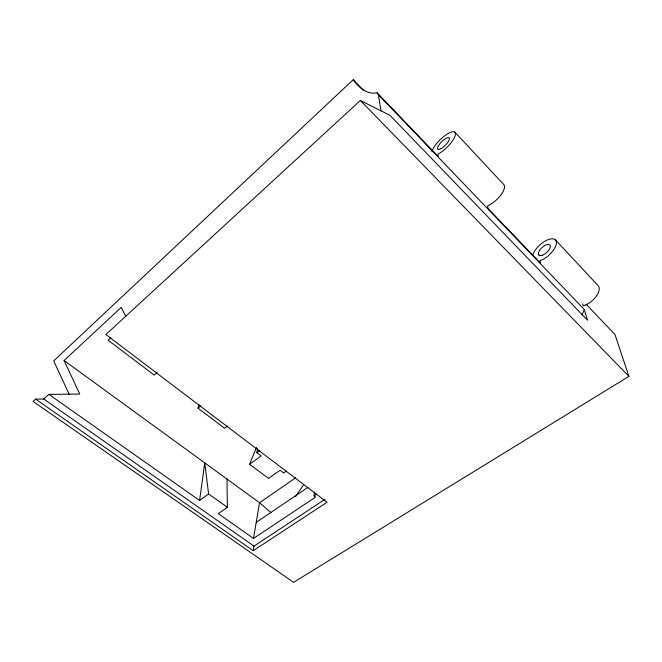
<?xml version="1.0" encoding="UTF-8"?>
<svg xmlns="http://www.w3.org/2000/svg" width="662" height="662" viewBox="0 0 662 662"><rect width="100%" height="100%" fill="white"/><g stroke="black" fill="none" stroke-linecap="round" stroke-linejoin="round"><path stroke-width="0.99" d="M226.983 479.056L227.364 507.299L218.311 513.654L253.513 538.429L315.608 497.096L314.036 495.912L314.45 491.899M586.127 304.28L614.94 334.467L628.9 376.355L293.589 582.337L33.1 401.462L35.64 399.128L43.733 399.012L48.831 394.362L199.585 500.472L204.748 462.879L208.596 493.951L227.364 507.299M35.64 399.128L253.248 550.701L254.009 546.117L324.91 499.355M253.513 538.429L259.529 502.731L295.657 477.832M286.216 471.195L283.684 472.966L280.092 470.252L268.491 478.403L249.591 464.302L261.159 455.936L256.864 452.692L257.584 448.762M227.48 426.022L224.55 428.256L197.979 408.173L199.03 404.35M582.113 314.963L584.289 309.477L378.391 94.774L377.117 92.754C367.294 94.989 358.316 87.401 353.268 79.663L53.688 360.898L69.179 394.304M249.591 464.302L256.525 447.429M295.641 496.541L303.676 484.617M48.831 394.362L79.754 394.08L64.082 360.542L121.254 307.342L125.772 316.444M584.289 309.477L587.475 320.176L390.05 115.387L360.351 100.475L105.879 334.525L327.078 502.235L253.248 550.701M110.959 337.628L108.105 340.227L154.18 375.056L157.068 372.607M197.979 408.173L200.892 405.847M256.864 452.692L259.81 450.549M199.585 500.472L208.596 493.951M256.211 522.384L307.896 487.439M314.036 495.912L316.577 494.216M43.733 399.012L254.009 546.117M64.082 360.542L259.529 502.731L271.188 512.777M360.351 100.475L628.9 376.355M353.268 79.663L363.289 90.04M377.117 92.754L438.186 156.464L437.979 154.114A16.045 5.097 -44.8 0 0 454.562 137.249A16.045 5.097 -44.8 0 0 447.173 134.072A16.045 5.097 -44.8 0 0 431.889 151.499M538.413 254.274L539.836 255.772M454.844 132.152L503.691 184.483A15.516 5.983 -43.6 0 1 500.836 195.025A15.516 5.983 -43.6 0 1 487.58 205.923L488.01 208.439L540.647 263.352L539.985 260.671A14.969 6.843 -42.1 0 0 555.832 245.743A14.969 6.843 -42.1 0 0 547.524 239.901A14.969 6.843 -42.1 0 0 532.662 255.515M555.327 239.785L597.918 285.405A14.514 7.481 -40.8 0 1 596.263 296.336A14.514 7.481 -40.8 0 1 583.197 305.811L582.634 303.899M378.391 94.774L381.031 111.05M542.236 255.292A7.481 3.418 -42.1 0 0 550.271 245.693A7.481 3.418 -42.1 0 0 540.54 249.044A7.481 3.418 -42.1 0 0 542.236 255.292M440.793 148.76A8.018 2.549 -44.8 0 0 449.432 138.49A8.018 2.549 -44.8 0 0 440.18 143.34A8.018 2.549 -44.8 0 0 440.793 148.76"/></g></svg>
